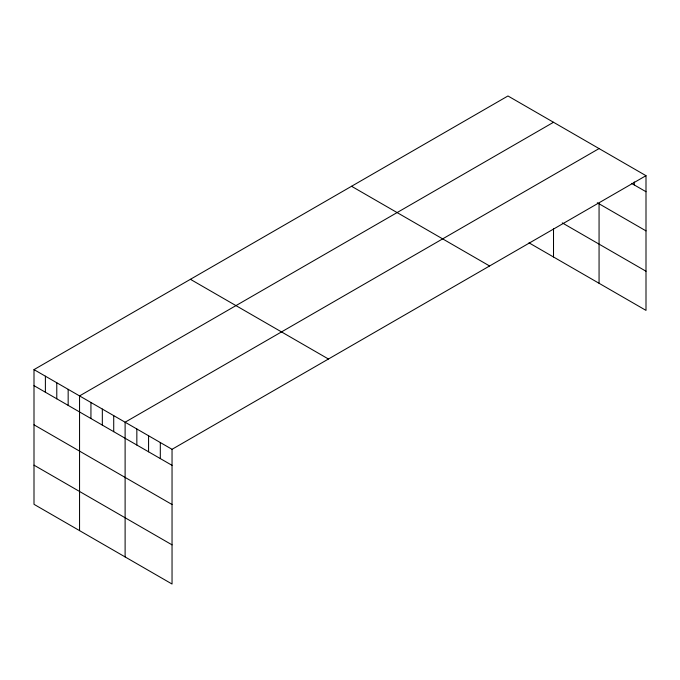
<?xml version="1.0" encoding="UTF-8"?>
<svg xmlns="http://www.w3.org/2000/svg" width="680" height="680" viewBox="0 0 680 680"><rect width="100%" height="100%" fill="white"/><g stroke="black" fill="none" stroke-linecap="round" stroke-linejoin="round"><path stroke-width="1.02" d="M646 175.678L172.04 449.31L172.04 584.027L34 504.322L34 369.614L507.96 95.974L646 175.678L646 310.386L528.981 242.828M553.512 122.272L79.552 395.913L79.552 530.63M599.063 148.58L125.111 422.212L125.111 556.928M631.558 183.379L646 191.718M597.312 202.768L646 230.877M562.275 222.887L646 271.226M351.551 186.278L489.591 265.974M190.408 279.31L328.449 359.014M34 369.614L172.04 449.31M34 385.653L172.04 465.35M34 424.813L172.04 504.517M34 465.162L172.04 544.858M634.27 181.934L634.27 184.943M599.063 203.779L599.063 283.288M553.512 228.871L553.512 256.989M160.31 442.535L160.31 458.575M148.571 435.761L148.571 451.8M136.841 428.986L136.841 445.035M113.721 415.642L113.721 431.681M102.331 409.062L102.331 425.102M90.941 402.492L90.941 418.531M68.161 389.342L68.161 405.382M56.78 382.763L56.78 398.803M45.39 376.184L45.39 392.232"/></g></svg>
